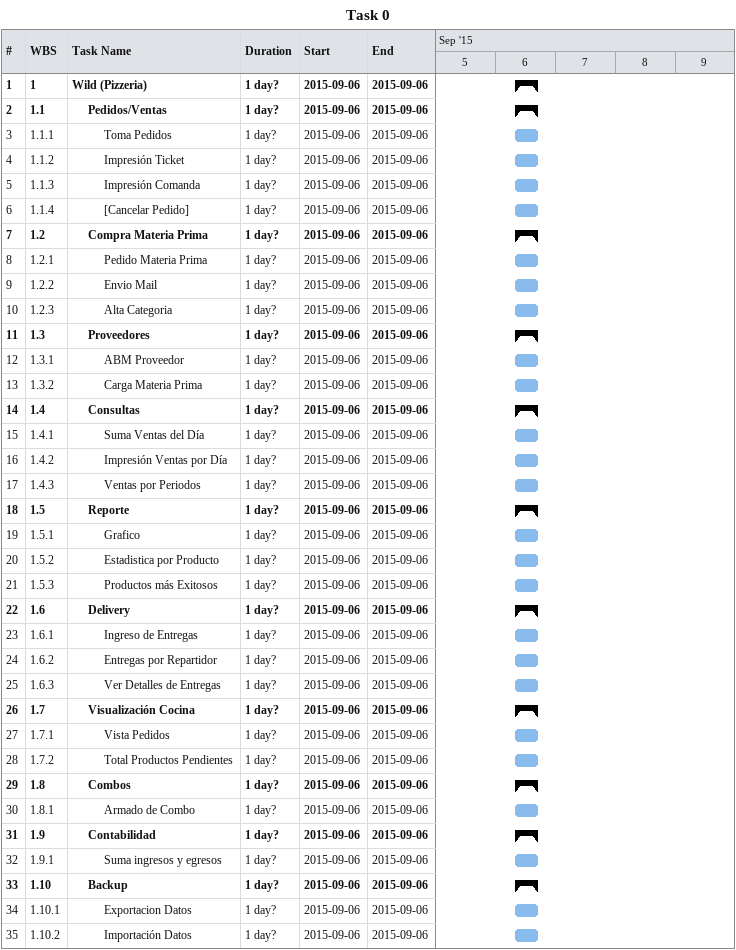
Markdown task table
Task 0

| ID | WBS | Task | Duration | Start | Finish |
|---|---|---|---|---|---|
| 1 | 1 | **Wild (Pizzeria)** | 1d? | 2015-09-06 | 2015-09-06 |
| 2 | 1.1 | **Pedidos/Ventas** | 1d? | 2015-09-06 | 2015-09-06 |
| 3 | 1.1.1 | Toma Pedidos | 1d? | 2015-09-06 | 2015-09-06 |
| 4 | 1.1.2 | Impresión Ticket | 1d? | 2015-09-06 | 2015-09-06 |
| 5 | 1.1.3 | Impresión Comanda | 1d? | 2015-09-06 | 2015-09-06 |
| 6 | 1.1.4 | [Cancelar Pedido] | 1d? | 2015-09-06 | 2015-09-06 |
| 7 | 1.2 | **Compra Materia Prima** | 1d? | 2015-09-06 | 2015-09-06 |
| 8 | 1.2.1 | Pedido Materia Prima | 1d? | 2015-09-06 | 2015-09-06 |
| 9 | 1.2.2 | Envio Mail | 1d? | 2015-09-06 | 2015-09-06 |
| 10 | 1.2.3 | Alta Categoria | 1d? | 2015-09-06 | 2015-09-06 |
| 11 | 1.3 | **Proveedores** | 1d? | 2015-09-06 | 2015-09-06 |
| 12 | 1.3.1 | ABM Proveedor | 1d? | 2015-09-06 | 2015-09-06 |
| 13 | 1.3.2 | Carga Materia Prima | 1d? | 2015-09-06 | 2015-09-06 |
| 14 | 1.4 | **Consultas** | 1d? | 2015-09-06 | 2015-09-06 |
| 15 | 1.4.1 | Suma Ventas del Día | 1d? | 2015-09-06 | 2015-09-06 |
| 16 | 1.4.2 | Impresión Ventas por Día | 1d? | 2015-09-06 | 2015-09-06 |
| 17 | 1.4.3 | Ventas por Periodos | 1d? | 2015-09-06 | 2015-09-06 |
| 18 | 1.5 | **Reporte** | 1d? | 2015-09-06 | 2015-09-06 |
| 19 | 1.5.1 | Grafico | 1d? | 2015-09-06 | 2015-09-06 |
| 20 | 1.5.2 | Estadistica por Producto | 1d? | 2015-09-06 | 2015-09-06 |
| 21 | 1.5.3 | Productos más Exitosos | 1d? | 2015-09-06 | 2015-09-06 |
| 22 | 1.6 | **Delivery** | 1d? | 2015-09-06 | 2015-09-06 |
| 23 | 1.6.1 | Ingreso de Entregas | 1d? | 2015-09-06 | 2015-09-06 |
| 24 | 1.6.2 | Entregas por Repartidor | 1d? | 2015-09-06 | 2015-09-06 |
| 25 | 1.6.3 | Ver Detalles de Entregas | 1d? | 2015-09-06 | 2015-09-06 |
| 26 | 1.7 | **Visualización Cocina** | 1d? | 2015-09-06 | 2015-09-06 |
| 27 | 1.7.1 | Vista Pedidos | 1d? | 2015-09-06 | 2015-09-06 |
| 28 | 1.7.2 | Total Productos Pendientes | 1d? | 2015-09-06 | 2015-09-06 |
| 29 | 1.8 | **Combos** | 1d? | 2015-09-06 | 2015-09-06 |
| 30 | 1.8.1 | Armado de Combo | 1d? | 2015-09-06 | 2015-09-06 |
| 31 | 1.9 | **Contabilidad** | 1d? | 2015-09-06 | 2015-09-06 |
| 32 | 1.9.1 | Suma ingresos y egresos | 1d? | 2015-09-06 | 2015-09-06 |
| 33 | 1.10 | **Backup** | 1d? | 2015-09-06 | 2015-09-06 |
| 34 | 1.10.1 | Exportacion Datos | 1d? | 2015-09-06 | 2015-09-06 |
| 35 | 1.10.2 | Importación Datos | 1d? | 2015-09-06 | 2015-09-06 |
